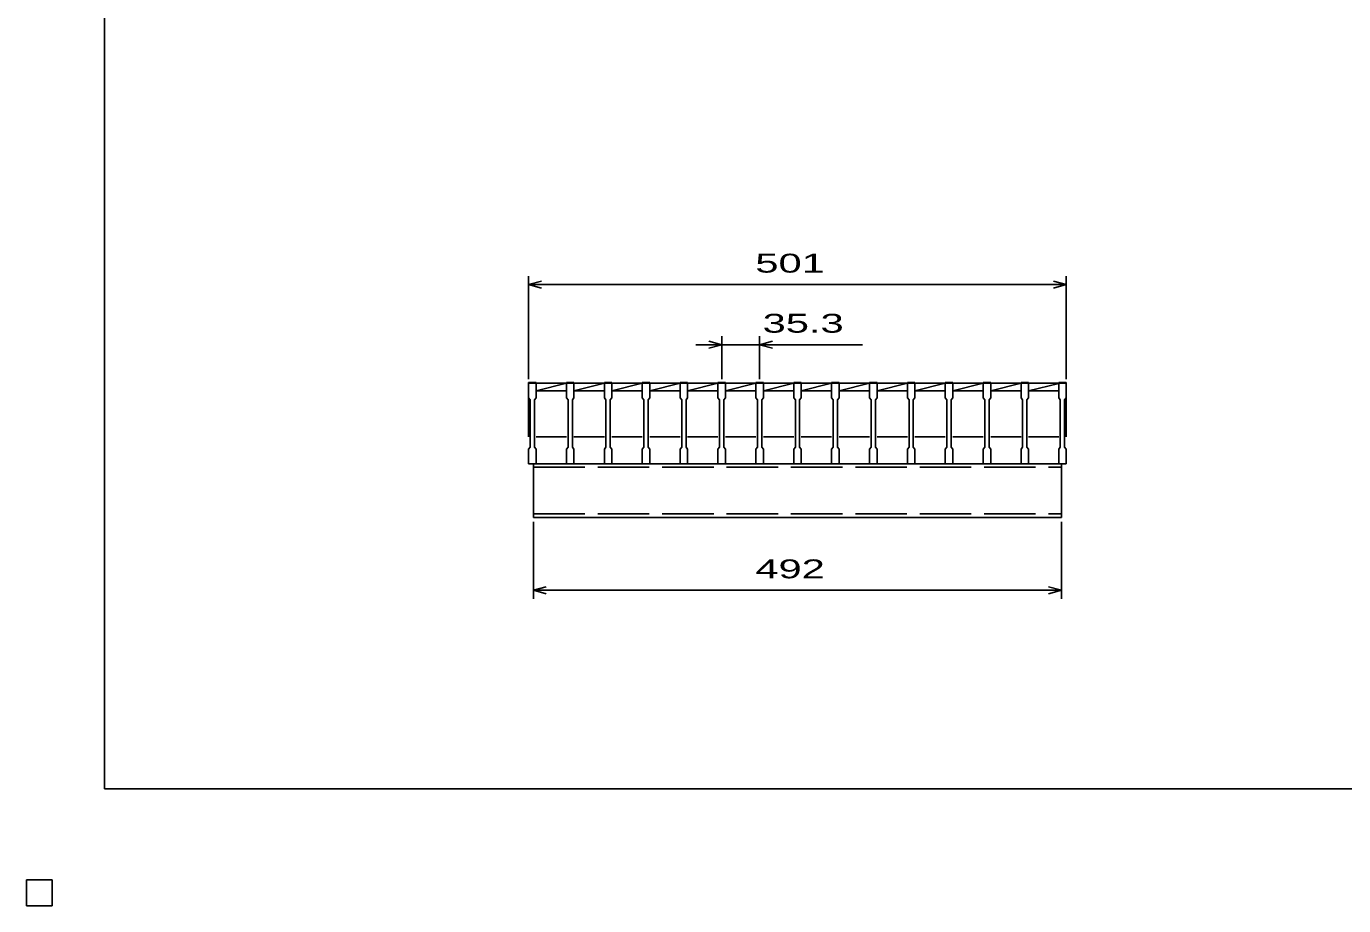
# Model space of a CAD drawing. Units: millimetres, scale not verified. Extents: x -1456 to 1385, y -1026 to 843.
# Drawn here: x -1456 to -228, y -1026 to -206 of the extents above; entities that cross this region are included whole.
import ezdxf
from ezdxf.enums import TextEntityAlignment as Align

# ---------------------------------------------------------------- set-up
doc = ezdxf.new("R2010")
doc.units = ezdxf.units.MM
doc.header["$LTSCALE"] = 8
doc.linetypes.add('DASHED', pattern=[7.5, 6, -1.5])
for name, color, linetype, lineweight in [('0_2', 150, 'Continuous', 25), ('16', 3, 'Continuous', 25), ('22', 4, 'Continuous', 25), ('24', 2, 'Continuous', 25), ('32', 4, 'Continuous', 25)]:
    doc.layers.add(name, color=color, linetype=linetype, lineweight=lineweight)
doc.styles.add('ベクトル', font='')
doc.styles.get('ベクトル').set_extended_font_data('ベクトル')

msp = doc.modelspace()

# ---------------------------------------------------------------- linework, layer by layer
at = {"layer": '0_2'}
for p, q in [((-1383.2, -917.2), (-1383.2, 842.8)), ((1384.8, -917.2), (-1383.2, -917.2)), ((-1432, -1002), (-1456, -1002)), ((-1456, -1002), (-1456, -1026)), ((-1432, -1002), (-1456, -1002)), ((-1456, -1002), (-1456, -1026)), ((-1432, -1002), (-1456, -1002)), ((-1456, -1002), (-1456, -1026)), ((-1432, -1002), (-1456, -1002)), ((-1456, -1002), (-1456, -1026)), ((-1432, -1002), (-1456, -1002)), ((-1456, -1002), (-1456, -1026)), ((-1432, -1026), (-1432, -1002)), ((-1432, -1026), (-1432, -1002)), ((-1432, -1026), (-1432, -1002)), ((-1432, -1026), (-1432, -1002)), ((-1432, -1026), (-1432, -1002)), ((-1456, -1026), (-1432, -1026)), ((-1456, -1026), (-1432, -1026)), ((-1456, -1026), (-1432, -1026)), ((-1456, -1026), (-1432, -1026)), ((-1456, -1026), (-1432, -1026))]:
    msp.add_line(p, q, dxfattribs=at)
at = {"layer": '16'}
for p, q in [((-988, -539), (-988, -538.3)), ((-988, -538.3), (-981, -538.3)), ((-988, -539), (-988, -552.5)), ((-981, -539), (-988, -539)), ((-988, -539), (-988, -589)), ((-981, -538.3), (-981, -539)), ((-981, -552.5), (-981, -539)), ((-981, -539), (-952.7, -539)), ((-981, -546), (-952.7, -539)), ((-952.7, -539), (-952.7, -538.3)), ((-952.7, -538.3), (-945.7, -538.3)), ((-952.7, -539), (-952.7, -552.5)), ((-945.7, -539), (-952.7, -539)), ((-945.7, -538.3), (-945.7, -539)), ((-945.7, -552.5), (-945.7, -539)), ((-945.7, -539), (-917.4, -539)), ((-945.7, -546), (-917.4, -539)), ((-917.4, -539), (-917.4, -538.3)), ((-917.4, -538.3), (-910.4, -538.3)), ((-917.4, -539), (-917.4, -552.5)), ((-910.4, -539), (-917.4, -539)), ((-910.4, -538.3), (-910.4, -539)), ((-910.4, -552.5), (-910.4, -539)), ((-910.4, -539), (-882.1, -539)), ((-910.4, -546), (-882.1, -539)), ((-882.1, -539), (-882.1, -538.3)), ((-882.1, -538.3), (-875.1, -538.3)), ((-882.1, -539), (-882.1, -552.5)), ((-875.1, -539), (-882.1, -539)), ((-875.1, -538.3), (-875.1, -539)), ((-875.1, -552.5), (-875.1, -539)), ((-875.1, -539), (-846.8, -539)), ((-875.1, -546), (-846.8, -539)), ((-846.8, -539), (-846.8, -538.3)), ((-846.8, -538.3), (-839.8, -538.3)), ((-846.8, -539), (-846.8, -552.5)), ((-839.8, -539), (-846.8, -539)), ((-839.8, -538.3), (-839.8, -539)), ((-839.8, -552.5), (-839.8, -539)), ((-839.8, -539), (-811.5, -539)), ((-839.8, -546), (-811.5, -539)), ((-811.5, -539), (-811.5, -538.3)), ((-811.5, -538.3), (-804.5, -538.3)), ((-811.5, -539), (-811.5, -552.5)), ((-804.5, -539), (-811.5, -539)), ((-804.5, -538.3), (-804.5, -539)), ((-804.5, -552.5), (-804.5, -539)), ((-804.5, -539), (-776.2, -539)), ((-804.5, -546), (-776.2, -539)), ((-776.2, -539), (-776.2, -538.3)), ((-776.2, -538.3), (-769.2, -538.3)), ((-776.2, -539), (-776.2, -552.5)), ((-769.2, -539), (-776.2, -539)), ((-769.2, -538.3), (-769.2, -539)), ((-769.2, -552.5), (-769.2, -539)), ((-769.2, -539), (-740.9, -539)), ((-769.2, -546), (-740.9, -539)), ((-740.9, -539), (-740.9, -538.3)), ((-740.9, -538.3), (-733.9, -538.3)), ((-740.9, -539), (-740.9, -552.5)), ((-733.9, -539), (-740.9, -539)), ((-733.9, -538.3), (-733.9, -539)), ((-733.9, -552.5), (-733.9, -539)), ((-733.9, -539), (-705.6, -539)), ((-733.9, -546), (-705.6, -539)), ((-705.6, -539), (-705.6, -538.3)), ((-705.6, -538.3), (-698.6, -538.3)), ((-705.6, -539), (-705.6, -552.5)), ((-698.6, -539), (-705.6, -539)), ((-698.6, -538.3), (-698.6, -539)), ((-698.6, -552.5), (-698.6, -539)), ((-698.6, -539), (-670.3, -539)), ((-698.6, -546), (-670.3, -539)), ((-670.3, -539), (-670.3, -538.3)), ((-670.3, -538.3), (-663.3, -538.3)), ((-670.3, -539), (-670.3, -552.5)), ((-663.3, -539), (-670.3, -539)), ((-663.3, -538.3), (-663.3, -539)), ((-663.3, -552.5), (-663.3, -539)), ((-663.3, -539), (-635, -539)), ((-663.3, -546), (-635, -539)), ((-635, -539), (-635, -538.3)), ((-635, -538.3), (-628, -538.3)), ((-635, -539), (-635, -552.5)), ((-628, -539), (-635, -539)), ((-628, -538.3), (-628, -539)), ((-628, -552.5), (-628, -539)), ((-628, -539), (-599.7, -539)), ((-628, -546), (-599.7, -539)), ((-599.7, -539), (-599.7, -538.3)), ((-599.7, -538.3), (-592.7, -538.3)), ((-599.7, -539), (-599.7, -552.5)), ((-592.7, -539), (-599.7, -539)), ((-592.7, -538.3), (-592.7, -539)), ((-592.7, -552.5), (-592.7, -539)), ((-592.7, -539), (-564.4, -539)), ((-592.7, -546), (-564.4, -539)), ((-564.4, -539), (-564.4, -538.3)), ((-564.4, -538.3), (-557.4, -538.3)), ((-564.4, -539), (-564.4, -552.5)), ((-557.4, -539), (-564.4, -539)), ((-557.4, -538.3), (-557.4, -539)), ((-557.4, -552.5), (-557.4, -539)), ((-557.4, -539), (-529.1, -539)), ((-557.4, -546), (-529.1, -539)), ((-529.1, -539), (-529.1, -538.3)), ((-529.1, -538.3), (-522.1, -538.3)), ((-529.1, -539), (-529.1, -552.5)), ((-522.1, -539), (-529.1, -539)), ((-522.1, -538.3), (-522.1, -539)), ((-522.1, -552.5), (-522.1, -539)), ((-522.1, -539), (-494, -539)), ((-522.1, -546), (-494, -539.049)), ((-494, -539), (-494, -538.3)), ((-494, -538.3), (-487, -538.3)), ((-494, -539), (-494, -552.5)), ((-487, -539), (-494, -539)), ((-487, -538.3), (-487, -539)), ((-487, -552.5), (-487, -539)), ((-487, -589), (-487, -539)), ((-981, -546), (-952.7, -546)), ((-945.7, -546), (-917.4, -546)), ((-910.4, -546), (-882.1, -546)), ((-875.1, -546), (-846.8, -546)), ((-839.8, -546), (-811.5, -546)), ((-804.5, -546), (-776.2, -546)), ((-769.2, -546), (-740.9, -546)), ((-733.9, -546), (-705.6, -546)), ((-698.6, -546), (-670.3, -546)), ((-663.3, -546), (-635, -546)), ((-628, -546), (-599.7, -546)), ((-592.7, -546), (-564.4, -546)), ((-557.4, -546), (-529.1, -546)), ((-522.1, -546), (-494, -546)), ((-988, -552.5), (-986.5, -554.5)), ((-986.5, -554.5), (-986.5, -598.5)), ((-982.5, -554.5), (-981, -552.5)), ((-982.5, -598.5), (-982.5, -554.5)), ((-952.7, -552.5), (-951.2, -554.5)), ((-951.2, -554.5), (-951.2, -598.5)), ((-947.2, -554.5), (-945.7, -552.5)), ((-947.2, -598.5), (-947.2, -554.5)), ((-917.4, -552.5), (-915.9, -554.5)), ((-915.9, -554.5), (-915.9, -598.5)), ((-911.9, -554.5), (-910.4, -552.5)), ((-911.9, -598.5), (-911.9, -554.5)), ((-882.1, -552.5), (-880.6, -554.5)), ((-880.6, -554.5), (-880.6, -598.5)), ((-876.6, -554.5), (-875.1, -552.5)), ((-876.6, -598.5), (-876.6, -554.5)), ((-846.8, -552.5), (-845.3, -554.5)), ((-845.3, -554.5), (-845.3, -598.5)), ((-841.3, -554.5), (-839.8, -552.5)), ((-841.3, -598.5), (-841.3, -554.5)), ((-811.5, -552.5), (-810, -554.5)), ((-810, -554.5), (-810, -598.5)), ((-806, -554.5), (-804.5, -552.5)), ((-806, -598.5), (-806, -554.5)), ((-776.2, -552.5), (-774.7, -554.5)), ((-774.7, -554.5), (-774.7, -598.5)), ((-770.7, -554.5), (-769.2, -552.5)), ((-770.7, -598.5), (-770.7, -554.5)), ((-740.9, -552.5), (-739.4, -554.5)), ((-739.4, -554.5), (-739.4, -598.5)), ((-735.4, -554.5), (-733.9, -552.5)), ((-735.4, -598.5), (-735.4, -554.5)), ((-705.6, -552.5), (-704.1, -554.5)), ((-704.1, -554.5), (-704.1, -598.5)), ((-700.1, -554.5), (-698.6, -552.5)), ((-700.1, -598.5), (-700.1, -554.5)), ((-670.3, -552.5), (-668.8, -554.5)), ((-668.8, -554.5), (-668.8, -598.5)), ((-664.8, -554.5), (-663.3, -552.5)), ((-664.8, -598.5), (-664.8, -554.5)), ((-635, -552.5), (-633.5, -554.5)), ((-633.5, -554.5), (-633.5, -598.5)), ((-629.5, -554.5), (-628, -552.5)), ((-629.5, -598.5), (-629.5, -554.5)), ((-599.7, -552.5), (-598.2, -554.5)), ((-598.2, -554.5), (-598.2, -598.5)), ((-594.2, -554.5), (-592.7, -552.5)), ((-594.2, -598.5), (-594.2, -554.5)), ((-564.4, -552.5), (-562.9, -554.5)), ((-562.9, -554.5), (-562.9, -598.5)), ((-558.9, -554.5), (-557.4, -552.5)), ((-558.9, -598.5), (-558.9, -554.5)), ((-529.1, -552.5), (-527.6, -554.5)), ((-527.6, -554.5), (-527.6, -598.5)), ((-523.6, -554.5), (-522.1, -552.5)), ((-523.6, -598.5), (-523.6, -554.5)), ((-494, -552.5), (-492.5, -554.5)), ((-492.5, -554.5), (-492.5, -598.5)), ((-488.5, -554.5), (-487, -552.5)), ((-488.5, -598.5), (-488.5, -554.5)), ((-981, -589), (-952.7, -589)), ((-945.7, -589), (-917.4, -589)), ((-910.4, -589), (-882.1, -589)), ((-875.1, -589), (-846.8, -589)), ((-839.8, -589), (-811.5, -589)), ((-804.5, -589), (-776.2, -589)), ((-769.2, -589), (-740.9, -589)), ((-733.9, -589), (-705.6, -589)), ((-698.6, -589), (-670.3, -589)), ((-663.3, -589), (-635, -589)), ((-628, -589), (-599.7, -589)), ((-592.7, -589), (-564.4, -589)), ((-557.4, -589), (-529.1, -589)), ((-522.1, -589), (-494, -589)), ((-986.5, -598.5), (-988, -600.5)), ((-988, -600.5), (-988, -614)), ((-981, -600.5), (-982.5, -598.5)), ((-981, -614), (-981, -600.5)), ((-951.2, -598.5), (-952.7, -600.5)), ((-952.7, -600.5), (-952.7, -614)), ((-945.7, -600.5), (-947.2, -598.5)), ((-945.7, -614), (-945.7, -600.5)), ((-915.9, -598.5), (-917.4, -600.5)), ((-917.4, -600.5), (-917.4, -614)), ((-910.4, -600.5), (-911.9, -598.5)), ((-910.4, -614), (-910.4, -600.5)), ((-880.6, -598.5), (-882.1, -600.5)), ((-882.1, -600.5), (-882.1, -614)), ((-875.1, -600.5), (-876.6, -598.5)), ((-875.1, -614), (-875.1, -600.5)), ((-845.3, -598.5), (-846.8, -600.5)), ((-846.8, -600.5), (-846.8, -614)), ((-839.8, -600.5), (-841.3, -598.5)), ((-839.8, -614), (-839.8, -600.5)), ((-810, -598.5), (-811.5, -600.5)), ((-811.5, -600.5), (-811.5, -614)), ((-804.5, -600.5), (-806, -598.5)), ((-804.5, -614), (-804.5, -600.5)), ((-774.7, -598.5), (-776.2, -600.5)), ((-776.2, -600.5), (-776.2, -614)), ((-769.2, -600.5), (-770.7, -598.5)), ((-769.2, -614), (-769.2, -600.5)), ((-739.4, -598.5), (-740.9, -600.5)), ((-740.9, -600.5), (-740.9, -614)), ((-733.9, -600.5), (-735.4, -598.5)), ((-733.9, -614), (-733.9, -600.5)), ((-704.1, -598.5), (-705.6, -600.5)), ((-705.6, -600.5), (-705.6, -614)), ((-698.6, -600.5), (-700.1, -598.5)), ((-698.6, -614), (-698.6, -600.5)), ((-668.8, -598.5), (-670.3, -600.5)), ((-670.3, -600.5), (-670.3, -614)), ((-663.3, -600.5), (-664.8, -598.5)), ((-663.3, -614), (-663.3, -600.5)), ((-633.5, -598.5), (-635, -600.5)), ((-635, -600.5), (-635, -614)), ((-628, -600.5), (-629.5, -598.5)), ((-628, -614), (-628, -600.5)), ((-598.2, -598.5), (-599.7, -600.5)), ((-599.7, -600.5), (-599.7, -614)), ((-592.7, -600.5), (-594.2, -598.5)), ((-592.7, -614), (-592.7, -600.5)), ((-562.9, -598.5), (-564.4, -600.5)), ((-564.4, -600.5), (-564.4, -614)), ((-557.4, -600.5), (-558.9, -598.5)), ((-557.4, -614), (-557.4, -600.5)), ((-527.6, -598.5), (-529.1, -600.5)), ((-529.1, -600.5), (-529.1, -614)), ((-522.1, -600.5), (-523.6, -598.5)), ((-522.1, -614), (-522.1, -600.5)), ((-492.5, -598.5), (-494, -600.5)), ((-494, -600.5), (-494, -614)), ((-487, -600.5), (-488.5, -598.5)), ((-487, -614), (-487, -600.5)), ((-988, -614), (-981, -614)), ((-983.5, -614), (-491.5, -614)), ((-983.5, -664), (-983.5, -614)), ((-952.7, -614), (-945.7, -614)), ((-917.4, -614), (-910.4, -614)), ((-882.1, -614), (-875.1, -614)), ((-846.8, -614), (-839.8, -614)), ((-811.5, -614), (-804.5, -614)), ((-776.2, -614), (-769.2, -614)), ((-740.9, -614), (-733.9, -614)), ((-705.6, -614), (-698.6, -614)), ((-670.3, -614), (-663.3, -614)), ((-635, -614), (-628, -614)), ((-599.7, -614), (-592.7, -614)), ((-564.4, -614), (-557.4, -614)), ((-529.1, -614), (-522.1, -614)), ((-494, -614), (-487, -614)), ((-491.5, -664), (-491.5, -614)), ((-983.5, -664), (-491.5, -664)), ((-1432, -1002), (-1456, -1002)), ((-1456, -1002), (-1456, -1026)), ((-1432, -1002), (-1456, -1002)), ((-1456, -1002), (-1456, -1026)), ((-1432, -1002), (-1456, -1002)), ((-1456, -1002), (-1456, -1026)), ((-1432, -1002), (-1456, -1002)), ((-1456, -1002), (-1456, -1026)), ((-1432, -1002), (-1456, -1002)), ((-1456, -1002), (-1456, -1026)), ((-1432, -1026), (-1432, -1002)), ((-1432, -1026), (-1432, -1002)), ((-1432, -1026), (-1432, -1002)), ((-1432, -1026), (-1432, -1002)), ((-1432, -1026), (-1432, -1002)), ((-1456, -1026), (-1432, -1026)), ((-1456, -1026), (-1432, -1026)), ((-1456, -1026), (-1432, -1026)), ((-1456, -1026), (-1432, -1026)), ((-1456, -1026), (-1432, -1026))]:
    msp.add_line(p, q, dxfattribs=at)
at = {"layer": '16', "linetype": 'DASHED'}
for p, q in [((-983.5, -617.2), (-491.5, -617.2)), ((-983.5, -660.8), (-491.5, -660.8))]:
    msp.add_line(p, q, dxfattribs=at)
at = {"layer": '22'}
for p, q in [((-988, -535), (-988, -439)), ((-487, -535), (-487, -439)), ((-988, -447), (-976, -443.8)), ((-976, -450.2), (-988, -447)), ((-988, -447), (-487, -447)), ((-487, -447), (-499, -443.8)), ((-499, -450.2), (-487, -447)), ((-808, -503), (-832, -503)), ((-808, -503), (-820, -499.8)), ((-820, -506.2), (-808, -503)), ((-808, -535), (-808, -495)), ((-808, -503), (-772.7, -503)), ((-772.7, -495), (-772.7, -535)), ((-772.7, -503), (-760.7, -499.8)), ((-760.7, -506.2), (-772.7, -503)), ((-772.7, -503), (-676.7, -503)), ((-983.5, -740), (-983.5, -668)), ((-491.5, -740), (-491.5, -668)), ((-983.5, -732), (-971.5, -728.8)), ((-971.5, -735.2), (-983.5, -732)), ((-983.5, -732), (-491.5, -732)), ((-491.5, -732), (-503.5, -728.8)), ((-503.5, -735.2), (-491.5, -732))]:
    msp.add_line(p, q, dxfattribs=at)
at = {"layer": '22', "color": 2}
for p, q in [((-1432, -1002), (-1456, -1002)), ((-1456, -1002), (-1456, -1026)), ((-1432, -1002), (-1456, -1002)), ((-1456, -1002), (-1456, -1026)), ((-1432, -1002), (-1456, -1002)), ((-1456, -1002), (-1456, -1026)), ((-1432, -1026), (-1432, -1002)), ((-1432, -1026), (-1432, -1002)), ((-1432, -1026), (-1432, -1002)), ((-1456, -1026), (-1432, -1026)), ((-1456, -1026), (-1432, -1026)), ((-1456, -1026), (-1432, -1026))]:
    msp.add_line(p, q, dxfattribs=at)
at = {"layer": '24', "color": 4}
for p, q in [((-1432, -1002), (-1456, -1002)), ((-1456, -1002), (-1456, -1026)), ((-1432, -1002), (-1456, -1002)), ((-1456, -1002), (-1456, -1026)), ((-1432, -1002), (-1456, -1002)), ((-1456, -1002), (-1456, -1026)), ((-1432, -1026), (-1432, -1002)), ((-1432, -1026), (-1432, -1002)), ((-1432, -1026), (-1432, -1002)), ((-1456, -1026), (-1432, -1026)), ((-1456, -1026), (-1432, -1026)), ((-1456, -1026), (-1432, -1026))]:
    msp.add_line(p, q, dxfattribs=at)
at = {"layer": '32'}
for p, q in [((-1432, -1002), (-1456, -1002)), ((-1456, -1002), (-1456, -1026)), ((-1432, -1002), (-1456, -1002)), ((-1456, -1002), (-1456, -1026)), ((-1432, -1002), (-1456, -1002)), ((-1456, -1002), (-1456, -1026)), ((-1432, -1002), (-1456, -1002)), ((-1456, -1002), (-1456, -1026)), ((-1432, -1002), (-1456, -1002)), ((-1456, -1002), (-1456, -1026)), ((-1432, -1026), (-1432, -1002)), ((-1432, -1026), (-1432, -1002)), ((-1432, -1026), (-1432, -1002)), ((-1432, -1026), (-1432, -1002)), ((-1432, -1026), (-1432, -1002)), ((-1456, -1026), (-1432, -1026)), ((-1456, -1026), (-1432, -1026)), ((-1456, -1026), (-1432, -1026)), ((-1456, -1026), (-1432, -1026)), ((-1456, -1026), (-1432, -1026))]:
    msp.add_line(p, q, dxfattribs=at)

# ---------------------------------------------------------------- texts
at = {"layer": '22', "color": 2, "style": 'ベクトル', "width": 1.65}
for s, p in [(' 501 ', (-787.5, -427)), (' 35.3 ', (-780.7, -483)), (' 492 ', (-787.5, -712))]:
    msp.add_text(s, height=17.6, dxfattribs=at).set_placement(p, align=Align.MIDDLE_LEFT)

doc.saveas('drawing.dxf')
